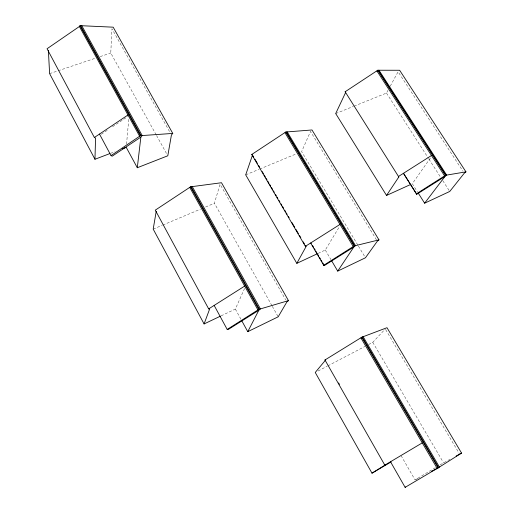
<?xml version="1.0" encoding="UTF-8"?>
<svg xmlns="http://www.w3.org/2000/svg" width="513" height="513" viewBox="0 0 513 513"><rect width="100%" height="100%" fill="white"/><g stroke="black" fill="none" stroke-linecap="round" stroke-linejoin="round"><path stroke-width="0.38" stroke-dasharray="2.56 1.92" d="M156.157 134.816L110.763 53.025L111.975 28.799L170.258 132.841M126.525 144.185L128.795 118.849M271.935 305.652L214.415 203.263L220.064 184.186L285.683 299.855M221.141 315.828L235.352 309.076L244.874 287.774M354.098 106.14L386.481 93.077L387.982 90.32M390.226 86.19L398.094 71.73L462.957 171.22M318.175 253.364L325.293 250.036L339.696 226.188M430.407 157.998L412.311 183.725L417.402 191.779M368.571 344.537L372.778 342.331L385.282 328.942M101.324 134.265L107.275 130.283M112.559 126.743L127.756 116.566M435.383 467.651L415.075 479.937L401.269 455.954M440.122 464.784L449.83 459.391M318.06 371.002L327.179 366.224M327.878 365.859L365.064 346.371M415.774 479.572L418.582 478.103M153.195 229.106L162.05 225.374M162.788 225.06L200.403 209.182M205.566 207.002L214.415 203.263M245.701 174.862L258.95 169.367M259.687 169.059L296.482 153.785M335.701 113.559L353.361 106.435M110.603 153.31L115.072 151.604M49.62 73.641L95.668 58.116M100.195 56.59L110.763 53.025M386.481 93.077L428.515 158.44M428.945 159.113L440.648 177.306M442.815 180.679L449.747 191.458M376.484 239.853L310.506 131.431L301.631 151.649L358.036 245.451M358.446 246.137L365.448 257.776M385.686 329.635L459.257 453.492M325.293 250.036L330.904 259.546M372.778 342.331L443.508 462.739M272.326 306.351L278.193 316.797M156.542 135.515L167.405 155.086M235.352 309.076L240.995 319.342"/><path stroke-width="0.77" d="M109.859 153.592L94.963 159.267L95.565 138.119L94.373 137.49L47.049 48.754L79.38 26.503L79.996 25.65L113.181 27.183L172.772 133.425L171.432 134.938L167.796 155.785L137.298 167.738L126.236 147.353L122.517 148.77M137.298 167.738L140.851 137.118L142.191 135.56L81.785 25.733M156.215 211.362L153.195 229.106L204.084 323.934L220.43 316.168M204.084 323.934L209.625 309.07L208.682 308.884L155.292 210.144L190.579 186.822L221.501 182.731L288.466 300.624L286.863 301.945L278.193 316.797L247.766 331.667L241.745 320.715M247.766 331.667L258.821 310.262L260.431 308.909L192.247 186.597M331.706 260.905L337.714 271.101L365.448 257.776L377.318 241.219L378.972 239.872L312 129.969L285.799 132.014L251.761 154.471L252.511 155.035L245.701 174.862L296.822 263.342L306.017 246.67L305.216 245.291M345.146 91.763L345.64 92.449L335.701 113.559L386.539 195.434L398.813 176.991L345.146 91.763L377.78 70.23L399.633 70.262L465.951 171.855L464.259 173.221L449.747 191.458L424.623 203.193L418.255 193.125M337.714 271.101L353.829 247.022L355.509 245.637L287.216 131.905M424.623 203.193L444.938 176.504L446.65 175.093L378.96 70.236M99.484 134.066L111.02 155.606L140.447 135.676L172.772 133.425M214.152 305.415L227.195 329.429L258.828 309.384L288.466 300.624M311.269 243.348L310.641 242.995L323.709 265.292L354.169 245.971L378.972 239.872M444.938 176.504L416.748 194.28L403.468 173.304L416.421 193.824L445.553 175.279L465.951 171.855M390.508 461.751L405.129 487.35L405.539 487.036M405.129 487.35L439.461 467.074L363.153 336.714L361.415 337.99L360.902 337.881L437.211 468.44L461.565 453.088L386.994 327.698L361.793 337.233L324.979 359.972L384.814 465.137L385.269 464.893L372.002 473.172L315.251 372.476L325.588 360.023L324.979 359.972M94.373 137.49L127.968 114.989M140.851 137.118L112.18 156.189L111.02 155.606M431.471 155.522L398.441 176.491L398.813 176.991M251.761 154.471L305.382 246.33L339.972 224.425M208.682 308.884L244.663 286.1M323.709 265.292L324.306 265.587L353.829 247.022M258.821 310.262L228.093 329.564L227.195 329.429M384.814 465.137L422.27 442.879M372.002 473.172L391.06 461.963M461.565 453.088L456.153 456.038M431.209 471.485L437.525 468.183M296.822 263.342L317.464 253.698M386.539 195.434L410.881 184.372M305.382 246.33L306.017 246.67M416.421 193.824L416.748 194.28M378.171 70.236L445.912 175.222M377.78 70.23L445.553 175.279M444.675 175.997L376.984 71.006L377.401 71.743M286.267 131.976L354.611 245.862M285.799 132.014L354.169 245.971M285.029 132.784L353.31 246.676M312.455 245.368L313.642 247.388M314.431 248.734L315.219 250.088M316.008 251.434L316.803 252.781M317.592 254.127L318.778 256.147M319.567 257.5L320.356 258.847M321.144 260.194L321.94 261.54M322.728 262.887L324.306 265.587M362.242 337.06L438.615 467.612M361.793 337.233L438.198 467.875M252.915 155.728L253.723 157.106M254.929 159.171L257.34 163.307M258.546 165.372L259.758 167.437M262.169 171.573L263.374 173.638M264.182 175.016L265.388 177.088M266.189 178.46L266.997 179.839M267.799 181.217L269.011 183.288M269.812 184.661L270.62 186.039M271.422 187.418L272.627 189.483M273.435 190.862L274.237 192.24M275.443 194.312L276.25 195.684M277.052 197.063L277.86 198.441M279.066 200.512L279.874 201.885M281.079 203.956L281.881 205.335M282.689 206.707L283.49 208.086M284.696 210.157L285.504 211.536M286.305 212.908L287.113 214.287M288.319 216.358L289.127 217.736M291.942 222.559L294.757 227.381M295.963 229.446L298.374 233.582M299.586 235.647L300.791 237.711M303.202 241.847L304.414 243.912M338.631 382.942L339.42 384.327M191.131 186.745L259.354 309.224M190.579 186.822L258.828 309.384M189.842 187.585L258.007 310.076M80.586 25.676L141.024 135.637M79.996 25.65L140.447 135.676M79.38 26.503L139.76 136.477M94.963 159.267L49.62 73.641L48.369 50.37"/></g></svg>
